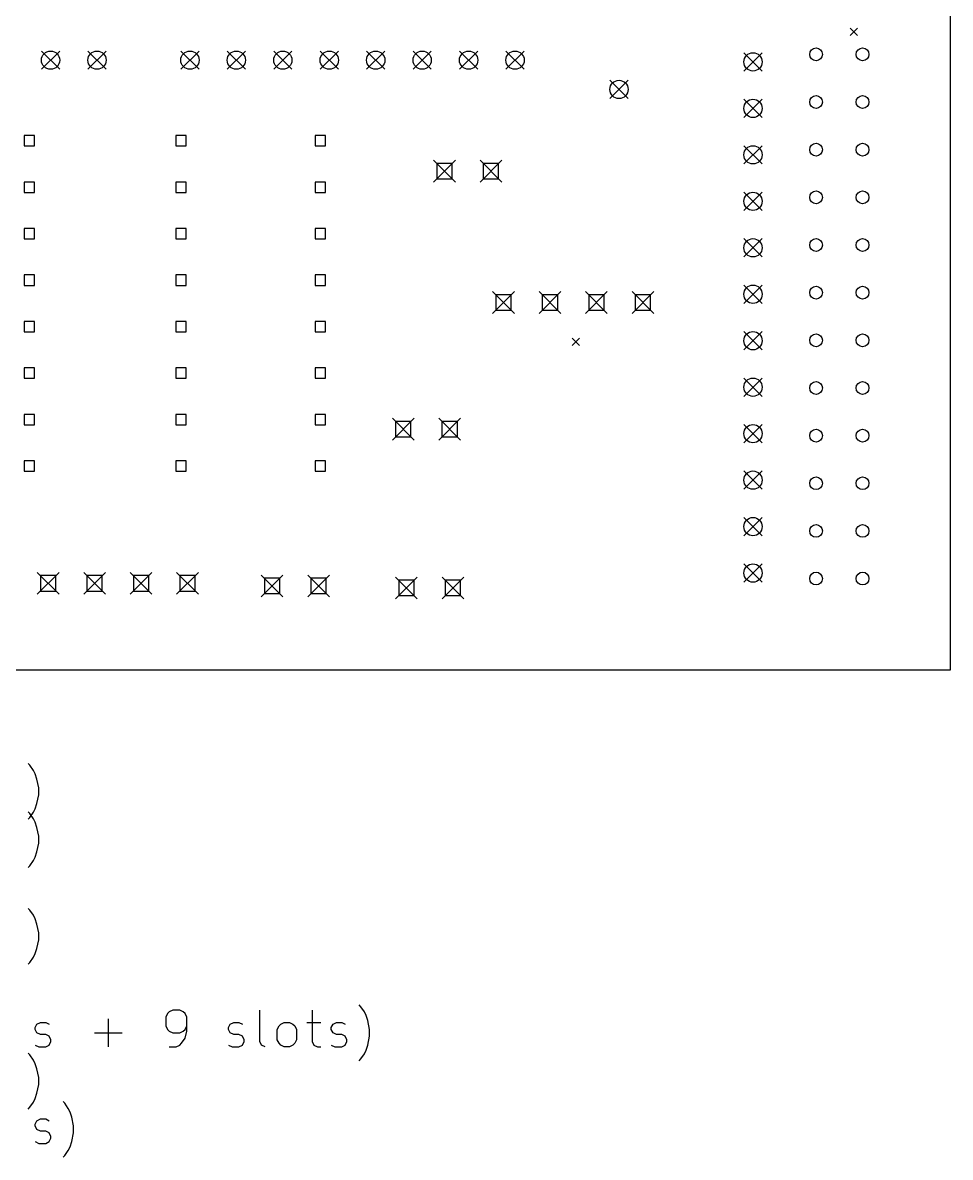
# Model space of a CAD drawing. Extents: x 114 to 215, y -162 to -37.
# Drawn here: x 164.5 to 215.2, y -161.9 to -99.9 of the extents above; entities that cross this region are included whole.
import ezdxf

# ---------------------------------------------------------------- set-up
doc = ezdxf.new("R2010")
doc.units = 0
doc.layers.add('BLACK', color=7, linetype='CONTINUOUS')

msp = doc.modelspace()

# ---------------------------------------------------------------- linework, layer by layer
at = {"layer": 'BLACK', "linetype": 'CONTINUOUS'}
for p, q in [((215.24, -37.1175), (215.24, -135.2425)), ((209.7684, -100.1585), (210.1684, -100.5585)), ((210.1684, -100.1585), (209.7684, -100.5585)), ((165.54, -101.405), (166.54, -102.405)), ((166.54, -101.405), (165.54, -102.405)), ((168.08, -101.405), (169.08, -102.405)), ((169.08, -101.405), (168.08, -102.405)), ((173.16, -101.405), (174.16, -102.405)), ((174.16, -101.405), (173.16, -102.405)), ((175.7, -101.405), (176.7, -102.405)), ((176.7, -101.405), (175.7, -102.405)), ((178.24, -101.405), (179.24, -102.405)), ((179.24, -101.405), (178.24, -102.405)), ((180.78, -101.405), (181.78, -102.405)), ((181.78, -101.405), (180.78, -102.405)), ((183.32, -101.405), (184.32, -102.405)), ((184.32, -101.405), (183.32, -102.405)), ((185.86, -101.405), (186.86, -102.405)), ((186.86, -101.405), (185.86, -102.405)), ((188.4, -101.405), (189.4, -102.405)), ((189.4, -101.405), (188.4, -102.405)), ((190.94, -101.405), (191.94, -102.405)), ((191.94, -101.405), (190.94, -102.405)), ((203.95, -101.5), (204.95, -102.5)), ((204.95, -101.5), (203.95, -102.5)), ((196.625, -103.005), (197.625, -104.005)), ((197.625, -103.005), (196.625, -104.005)), ((203.95, -104.04), (204.95, -105.04)), ((204.95, -104.04), (203.95, -105.04)), ((165.157845, -106.027155), (164.592155, -106.027155)), ((164.592155, -106.027155), (164.592155, -106.592845)), ((165.157845, -106.592845), (165.157845, -106.027155)), ((173.462845, -106.027155), (172.897155, -106.027155)), ((172.897155, -106.027155), (172.897155, -106.592845)), ((173.462845, -106.592845), (173.462845, -106.027155)), ((181.082845, -106.027155), (180.517155, -106.027155)), ((180.517155, -106.027155), (180.517155, -106.592845)), ((181.082845, -106.592845), (181.082845, -106.027155)), ((164.592155, -106.592845), (165.157845, -106.592845)), ((172.897155, -106.592845), (173.462845, -106.592845)), ((180.517155, -106.592845), (181.082845, -106.592845)), ((203.95, -106.58), (204.95, -107.58)), ((204.95, -106.58), (203.95, -107.58)), ((186.985, -107.375), (188.175, -108.565)), ((188.175, -107.375), (186.985, -108.565)), ((188.000733, -107.549267), (187.159267, -107.549267)), ((187.159267, -107.549267), (187.159267, -108.390733)), ((188.000733, -108.390733), (188.000733, -107.549267)), ((189.525, -107.375), (190.715, -108.565)), ((190.715, -107.375), (189.525, -108.565)), ((190.540733, -107.549267), (189.699267, -107.549267)), ((189.699267, -107.549267), (189.699267, -108.390733)), ((190.540733, -108.390733), (190.540733, -107.549267)), ((187.159267, -108.390733), (188.000733, -108.390733)), ((189.699267, -108.390733), (190.540733, -108.390733)), ((165.157845, -108.567155), (164.592155, -108.567155)), ((164.592155, -108.567155), (164.592155, -109.132845)), ((164.592155, -109.132845), (165.157845, -109.132845)), ((165.157845, -109.132845), (165.157845, -108.567155)), ((173.462845, -108.567155), (172.897155, -108.567155)), ((172.897155, -108.567155), (172.897155, -109.132845)), ((172.897155, -109.132845), (173.462845, -109.132845)), ((173.462845, -109.132845), (173.462845, -108.567155)), ((181.082845, -108.567155), (180.517155, -108.567155)), ((180.517155, -108.567155), (180.517155, -109.132845)), ((180.517155, -109.132845), (181.082845, -109.132845)), ((181.082845, -109.132845), (181.082845, -108.567155)), ((203.95, -109.12), (204.95, -110.12)), ((204.95, -109.12), (203.95, -110.12)), ((165.157845, -111.107155), (164.592155, -111.107155)), ((164.592155, -111.107155), (164.592155, -111.672845)), ((165.157845, -111.672845), (165.157845, -111.107155)), ((173.462845, -111.107155), (172.897155, -111.107155)), ((172.897155, -111.107155), (172.897155, -111.672845)), ((173.462845, -111.672845), (173.462845, -111.107155)), ((181.082845, -111.107155), (180.517155, -111.107155)), ((180.517155, -111.107155), (180.517155, -111.672845)), ((181.082845, -111.672845), (181.082845, -111.107155)), ((164.592155, -111.672845), (165.157845, -111.672845)), ((172.897155, -111.672845), (173.462845, -111.672845)), ((180.517155, -111.672845), (181.082845, -111.672845)), ((203.95, -111.66), (204.95, -112.66)), ((204.95, -111.66), (203.95, -112.66)), ((165.157845, -113.647155), (164.592155, -113.647155)), ((164.592155, -113.647155), (164.592155, -114.212845)), ((165.157845, -114.212845), (165.157845, -113.647155)), ((173.462845, -113.647155), (172.897155, -113.647155)), ((172.897155, -113.647155), (172.897155, -114.212845)), ((173.462845, -114.212845), (173.462845, -113.647155)), ((181.082845, -113.647155), (180.517155, -113.647155)), ((180.517155, -113.647155), (180.517155, -114.212845)), ((181.082845, -114.212845), (181.082845, -113.647155)), ((164.592155, -114.212845), (165.157845, -114.212845)), ((172.897155, -114.212845), (173.462845, -114.212845)), ((180.517155, -114.212845), (181.082845, -114.212845)), ((190.215, -114.555), (191.405, -115.745)), ((191.405, -114.555), (190.215, -115.745)), ((191.230733, -114.729267), (190.389267, -114.729267)), ((190.389267, -114.729267), (190.389267, -115.570733)), ((191.230733, -115.570733), (191.230733, -114.729267)), ((192.755, -114.555), (193.945, -115.745)), ((193.945, -114.555), (192.755, -115.745)), ((193.770733, -114.729267), (192.929267, -114.729267)), ((192.929267, -114.729267), (192.929267, -115.570733)), ((193.770733, -115.570733), (193.770733, -114.729267)), ((195.295, -114.555), (196.485, -115.745)), ((196.485, -114.555), (195.295, -115.745)), ((196.310733, -114.729267), (195.469267, -114.729267)), ((195.469267, -114.729267), (195.469267, -115.570733)), ((196.310733, -115.570733), (196.310733, -114.729267)), ((197.835, -114.555), (199.025, -115.745)), ((199.025, -114.555), (197.835, -115.745)), ((198.850733, -114.729267), (198.009267, -114.729267)), ((198.009267, -114.729267), (198.009267, -115.570733)), ((198.850733, -115.570733), (198.850733, -114.729267)), ((203.95, -114.2), (204.95, -115.2)), ((204.95, -114.2), (203.95, -115.2)), ((190.389267, -115.570733), (191.230733, -115.570733)), ((192.929267, -115.570733), (193.770733, -115.570733)), ((195.469267, -115.570733), (196.310733, -115.570733)), ((198.009267, -115.570733), (198.850733, -115.570733)), ((165.157845, -116.187155), (164.592155, -116.187155)), ((164.592155, -116.187155), (164.592155, -116.752845)), ((165.157845, -116.752845), (165.157845, -116.187155)), ((173.462845, -116.187155), (172.897155, -116.187155)), ((172.897155, -116.187155), (172.897155, -116.752845)), ((173.462845, -116.752845), (173.462845, -116.187155)), ((181.082845, -116.187155), (180.517155, -116.187155)), ((180.517155, -116.187155), (180.517155, -116.752845)), ((181.082845, -116.752845), (181.082845, -116.187155)), ((164.592155, -116.752845), (165.157845, -116.752845)), ((172.897155, -116.752845), (173.462845, -116.752845)), ((180.517155, -116.752845), (181.082845, -116.752845)), ((194.5641, -117.0998), (194.9641, -117.4998)), ((194.9641, -117.0998), (194.5641, -117.4998)), ((203.95, -116.74), (204.95, -117.74)), ((204.95, -116.74), (203.95, -117.74)), ((165.157845, -118.727155), (164.592155, -118.727155)), ((164.592155, -118.727155), (164.592155, -119.292845)), ((165.157845, -119.292845), (165.157845, -118.727155)), ((173.462845, -118.727155), (172.897155, -118.727155)), ((172.897155, -118.727155), (172.897155, -119.292845)), ((173.462845, -119.292845), (173.462845, -118.727155)), ((181.082845, -118.727155), (180.517155, -118.727155)), ((180.517155, -118.727155), (180.517155, -119.292845)), ((181.082845, -119.292845), (181.082845, -118.727155)), ((164.592155, -119.292845), (165.157845, -119.292845)), ((172.897155, -119.292845), (173.462845, -119.292845)), ((180.517155, -119.292845), (181.082845, -119.292845)), ((203.95, -119.28), (204.95, -120.28)), ((204.95, -119.28), (203.95, -120.28)), ((165.157845, -121.267155), (164.592155, -121.267155)), ((164.592155, -121.267155), (164.592155, -121.832845)), ((165.157845, -121.832845), (165.157845, -121.267155)), ((173.462845, -121.267155), (172.897155, -121.267155)), ((172.897155, -121.267155), (172.897155, -121.832845)), ((173.462845, -121.832845), (173.462845, -121.267155)), ((181.082845, -121.267155), (180.517155, -121.267155)), ((180.517155, -121.267155), (180.517155, -121.832845)), ((181.082845, -121.832845), (181.082845, -121.267155)), ((184.73, -121.48), (185.92, -122.67)), ((185.92, -121.48), (184.73, -122.67)), ((187.27, -121.48), (188.46, -122.67)), ((188.46, -121.48), (187.27, -122.67)), ((164.592155, -121.832845), (165.157845, -121.832845)), ((172.897155, -121.832845), (173.462845, -121.832845)), ((180.517155, -121.832845), (181.082845, -121.832845)), ((185.745733, -121.654267), (184.904267, -121.654267)), ((184.904267, -121.654267), (184.904267, -122.495733)), ((185.745733, -122.495733), (185.745733, -121.654267)), ((188.285733, -121.654267), (187.444267, -121.654267)), ((187.444267, -121.654267), (187.444267, -122.495733)), ((188.285733, -122.495733), (188.285733, -121.654267)), ((203.95, -121.82), (204.95, -122.82)), ((204.95, -121.82), (203.95, -122.82)), ((184.904267, -122.495733), (185.745733, -122.495733)), ((187.444267, -122.495733), (188.285733, -122.495733)), ((165.157845, -123.807155), (164.592155, -123.807155)), ((164.592155, -123.807155), (164.592155, -124.372845)), ((165.157845, -124.372845), (165.157845, -123.807155)), ((173.462845, -123.807155), (172.897155, -123.807155)), ((172.897155, -123.807155), (172.897155, -124.372845)), ((173.462845, -124.372845), (173.462845, -123.807155)), ((181.082845, -123.807155), (180.517155, -123.807155)), ((180.517155, -123.807155), (180.517155, -124.372845)), ((181.082845, -124.372845), (181.082845, -123.807155)), ((164.592155, -124.372845), (165.157845, -124.372845)), ((172.897155, -124.372845), (173.462845, -124.372845)), ((180.517155, -124.372845), (181.082845, -124.372845)), ((203.95, -124.36), (204.95, -125.36)), ((204.95, -124.36), (203.95, -125.36)), ((203.95, -126.9), (204.95, -127.9)), ((204.95, -126.9), (203.95, -127.9)), ((203.95, -129.44), (204.95, -130.44)), ((204.95, -129.44), (203.95, -130.44)), ((165.315, -129.905), (166.505, -131.095)), ((166.505, -129.905), (165.315, -131.095)), ((166.330733, -130.079267), (165.489267, -130.079267)), ((165.489267, -130.079267), (165.489267, -130.920733)), ((166.330733, -130.920733), (166.330733, -130.079267)), ((167.855, -129.905), (169.045, -131.095)), ((169.045, -129.905), (167.855, -131.095)), ((168.870733, -130.079267), (168.029267, -130.079267)), ((168.029267, -130.079267), (168.029267, -130.920733)), ((168.870733, -130.920733), (168.870733, -130.079267)), ((170.395, -129.905), (171.585, -131.095)), ((171.585, -129.905), (170.395, -131.095)), ((171.410733, -130.079267), (170.569267, -130.079267)), ((170.569267, -130.079267), (170.569267, -130.920733)), ((171.410733, -130.920733), (171.410733, -130.079267)), ((172.935, -129.905), (174.125, -131.095)), ((174.125, -129.905), (172.935, -131.095)), ((173.950733, -130.079267), (173.109267, -130.079267)), ((173.109267, -130.079267), (173.109267, -130.920733)), ((173.950733, -130.920733), (173.950733, -130.079267)), ((177.56, -130.05), (178.75, -131.24)), ((178.75, -130.05), (177.56, -131.24)), ((178.575733, -130.224267), (177.734267, -130.224267)), ((177.734267, -130.224267), (177.734267, -131.065733)), ((178.575733, -131.065733), (178.575733, -130.224267)), ((180.1, -130.05), (181.29, -131.24)), ((181.29, -130.05), (180.1, -131.24)), ((181.115733, -130.224267), (180.274267, -130.224267)), ((180.274267, -130.224267), (180.274267, -131.065733)), ((181.115733, -131.065733), (181.115733, -130.224267)), ((184.905, -130.155), (186.095, -131.345)), ((186.095, -130.155), (184.905, -131.345)), ((187.445, -130.155), (188.635, -131.345)), ((188.635, -130.155), (187.445, -131.345)), ((185.920733, -130.329267), (185.079267, -130.329267)), ((185.079267, -130.329267), (185.079267, -131.170733)), ((185.920733, -131.170733), (185.920733, -130.329267)), ((188.460733, -130.329267), (187.619267, -130.329267)), ((187.619267, -130.329267), (187.619267, -131.170733)), ((188.460733, -131.170733), (188.460733, -130.329267)), ((165.489267, -130.920733), (166.330733, -130.920733)), ((168.029267, -130.920733), (168.870733, -130.920733)), ((170.569267, -130.920733), (171.410733, -130.920733)), ((173.109267, -130.920733), (173.950733, -130.920733)), ((177.734267, -131.065733), (178.575733, -131.065733)), ((180.274267, -131.065733), (181.115733, -131.065733)), ((185.079267, -131.170733), (185.920733, -131.170733)), ((187.619267, -131.170733), (188.460733, -131.170733)), ((215.24, -135.2425), (115.24, -135.2425)), ((164.91563, -140.441861), (164.820392, -140.346623)), ((165.106106, -140.727576), (164.91563, -140.441861)), ((165.201344, -140.918052), (165.106106, -140.727576)), ((165.296582, -141.203766), (165.201344, -140.918052)), ((165.39182, -141.679957), (165.296582, -141.203766)), ((165.39182, -142.060909), (165.39182, -141.679957)), ((165.201344, -142.822814), (165.296582, -142.5371)), ((165.296582, -142.5371), (165.39182, -142.060909)), ((164.91563, -143.081861), (164.820392, -142.986623)), ((164.91563, -143.299004), (165.106106, -143.01329)), ((165.106106, -143.367576), (164.91563, -143.081861)), ((165.106106, -143.01329), (165.201344, -142.822814)), ((164.820392, -143.394242), (164.91563, -143.299004)), ((165.201344, -143.558052), (165.106106, -143.367576)), ((165.296582, -143.843766), (165.201344, -143.558052)), ((165.39182, -144.319957), (165.296582, -143.843766)), ((165.39182, -144.700909), (165.39182, -144.319957)), ((165.296582, -145.1771), (165.39182, -144.700909)), ((164.91563, -145.939004), (165.106106, -145.65329)), ((165.106106, -145.65329), (165.201344, -145.462814)), ((165.201344, -145.462814), (165.296582, -145.1771)), ((164.820392, -146.034242), (164.91563, -145.939004)), ((164.91563, -148.361861), (164.820392, -148.266623)), ((165.106106, -148.647576), (164.91563, -148.361861)), ((165.201344, -148.838052), (165.106106, -148.647576)), ((165.296582, -149.123766), (165.201344, -148.838052)), ((165.39182, -149.599957), (165.296582, -149.123766)), ((165.296582, -150.4571), (165.39182, -149.980909)), ((165.39182, -149.980909), (165.39182, -149.599957)), ((165.201344, -150.742814), (165.296582, -150.4571)), ((164.820392, -151.314242), (164.91563, -151.219004)), ((164.91563, -151.219004), (165.106106, -150.93329)), ((165.106106, -150.93329), (165.201344, -150.742814)), ((183.01087, -153.641861), (182.915632, -153.546623)), ((183.201346, -153.927576), (183.01087, -153.641861)), ((169.201345, -155.832338), (169.201345, -154.308528)), ((172.43944, -154.022814), (172.344202, -154.21329)), ((172.344202, -154.21329), (172.344202, -154.68948)), ((172.534678, -153.927576), (172.43944, -154.022814)), ((172.725154, -153.832338), (172.534678, -153.927576)), ((173.106107, -153.832338), (172.725154, -153.832338)), ((173.296583, -153.927576), (173.106107, -153.832338)), ((173.391821, -154.022814), (173.296583, -153.927576)), ((173.487059, -154.21329), (173.391821, -154.022814)), ((173.487059, -154.975195), (173.487059, -154.21329)), ((177.48706, -155.546623), (177.48706, -153.832338)), ((180.344203, -153.832338), (180.344203, -155.546623)), ((183.296584, -154.118052), (183.201346, -153.927576)), ((183.391822, -154.403766), (183.296584, -154.118052)), ((183.48706, -154.879957), (183.391822, -154.403766)), ((165.201344, -154.784719), (165.296582, -154.594242)), ((165.201344, -154.879957), (165.201344, -154.784719)), ((165.296582, -155.070433), (165.201344, -154.879957)), ((165.296582, -154.594242), (165.487058, -154.499004)), ((165.487058, -154.499004), (165.772772, -154.499004)), ((165.772772, -154.499004), (165.963249, -154.594242)), ((172.344202, -154.68948), (172.43944, -154.879957)), ((172.43944, -154.879957), (172.534678, -154.975195)), ((172.534678, -154.975195), (172.725154, -155.070433)), ((173.106107, -155.070433), (173.296583, -154.975195)), ((173.296583, -154.975195), (173.391821, -154.879957)), ((173.391821, -154.879957), (173.487059, -154.68948)), ((173.391821, -155.356147), (173.487059, -154.975195)), ((175.772774, -154.784719), (175.868012, -154.594242)), ((175.772774, -154.879957), (175.772774, -154.784719)), ((175.868012, -155.070433), (175.772774, -154.879957)), ((175.868012, -154.594242), (176.058488, -154.499004)), ((176.058488, -154.499004), (176.344202, -154.499004)), ((176.344202, -154.499004), (176.534679, -154.594242)), ((178.439441, -154.879957), (178.534679, -154.68948)), ((178.439441, -155.451385), (178.439441, -154.879957)), ((178.534679, -154.68948), (178.629917, -154.594242)), ((178.629917, -154.594242), (178.820393, -154.499004)), ((178.820393, -154.499004), (179.106108, -154.499004)), ((179.106108, -154.499004), (179.296584, -154.594242)), ((179.296584, -154.594242), (179.391822, -154.68948)), ((179.391822, -154.68948), (179.48706, -154.879957)), ((179.48706, -154.879957), (179.48706, -155.451385)), ((180.058489, -154.499004), (180.820393, -154.499004)), ((181.391822, -154.784719), (181.48706, -154.594242)), ((181.391822, -154.879957), (181.391822, -154.784719)), ((181.48706, -155.070433), (181.391822, -154.879957)), ((181.48706, -154.594242), (181.677536, -154.499004)), ((181.677536, -154.499004), (181.96325, -154.499004)), ((181.96325, -154.499004), (182.153727, -154.594242)), ((183.48706, -155.260909), (183.48706, -154.879957)), ((165.487058, -155.165671), (165.296582, -155.070433)), ((165.772772, -155.165671), (165.487058, -155.165671)), ((165.963249, -155.260909), (165.772772, -155.165671)), ((166.058487, -155.451385), (165.963249, -155.260909)), ((165.963249, -155.7371), (166.058487, -155.546623)), ((166.058487, -155.546623), (166.058487, -155.451385)), ((168.43944, -155.070433), (169.96325, -155.070433)), ((172.725154, -155.070433), (173.106107, -155.070433)), ((173.106107, -155.7371), (173.201345, -155.641861)), ((173.201345, -155.641861), (173.391821, -155.356147)), ((176.058488, -155.165671), (175.868012, -155.070433)), ((176.344202, -155.165671), (176.058488, -155.165671)), ((176.534679, -155.260909), (176.344202, -155.165671)), ((176.629917, -155.451385), (176.534679, -155.260909)), ((176.534679, -155.7371), (176.629917, -155.546623)), ((176.629917, -155.546623), (176.629917, -155.451385)), ((177.582298, -155.7371), (177.48706, -155.546623)), ((178.534679, -155.641861), (178.439441, -155.451385)), ((178.629917, -155.7371), (178.534679, -155.641861)), ((179.391822, -155.641861), (179.296584, -155.7371)), ((179.48706, -155.451385), (179.391822, -155.641861)), ((180.344203, -155.546623), (180.439441, -155.7371)), ((181.677536, -155.165671), (181.48706, -155.070433)), ((181.96325, -155.165671), (181.677536, -155.165671)), ((182.153727, -155.260909), (181.96325, -155.165671)), ((182.248965, -155.451385), (182.153727, -155.260909)), ((182.153727, -155.7371), (182.248965, -155.546623)), ((182.248965, -155.546623), (182.248965, -155.451385)), ((183.391822, -155.7371), (183.48706, -155.260909)), ((164.91563, -156.281861), (164.820392, -156.186623)), ((165.106106, -156.567576), (164.91563, -156.281861)), ((165.201344, -155.7371), (165.39182, -155.832338)), ((165.39182, -155.832338), (165.772772, -155.832338)), ((165.772772, -155.832338), (165.963249, -155.7371)), ((172.534678, -155.832338), (172.91563, -155.832338)), ((172.91563, -155.832338), (173.106107, -155.7371)), ((175.772774, -155.7371), (175.96325, -155.832338)), ((175.96325, -155.832338), (176.344202, -155.832338)), ((176.344202, -155.832338), (176.534679, -155.7371)), ((177.772774, -155.832338), (177.582298, -155.7371)), ((178.820393, -155.832338), (178.629917, -155.7371)), ((179.106108, -155.832338), (178.820393, -155.832338)), ((179.296584, -155.7371), (179.106108, -155.832338)), ((180.439441, -155.7371), (180.629917, -155.832338)), ((180.629917, -155.832338), (180.820393, -155.832338)), ((181.391822, -155.7371), (181.582298, -155.832338)), ((181.582298, -155.832338), (181.96325, -155.832338)), ((181.96325, -155.832338), (182.153727, -155.7371)), ((183.01087, -156.499004), (183.201346, -156.21329)), ((183.201346, -156.21329), (183.296584, -156.022814)), ((183.296584, -156.022814), (183.391822, -155.7371)), ((165.201344, -156.758052), (165.106106, -156.567576)), ((165.296582, -157.043766), (165.201344, -156.758052)), ((182.915632, -156.594242), (183.01087, -156.499004)), ((165.39182, -157.519957), (165.296582, -157.043766)), ((165.39182, -157.900909), (165.39182, -157.519957)), ((165.296582, -158.3771), (165.39182, -157.900909)), ((165.106106, -158.85329), (165.201344, -158.662814)), ((165.201344, -158.662814), (165.296582, -158.3771)), ((164.820392, -159.234242), (164.91563, -159.139004)), ((164.91563, -159.139004), (165.106106, -158.85329)), ((166.820392, -158.921861), (166.725154, -158.826623)), ((167.010868, -159.207576), (166.820392, -158.921861)), ((167.106106, -159.398052), (167.010868, -159.207576)), ((165.201344, -160.064719), (165.296582, -159.874242)), ((165.296582, -159.874242), (165.487058, -159.779004)), ((165.487058, -159.779004), (165.772772, -159.779004)), ((165.772772, -159.779004), (165.963249, -159.874242)), ((167.201344, -159.683766), (167.106106, -159.398052)), ((167.296582, -160.159957), (167.201344, -159.683766)), ((165.201344, -160.159957), (165.201344, -160.064719)), ((165.296582, -160.350433), (165.201344, -160.159957)), ((165.487058, -160.445671), (165.296582, -160.350433)), ((165.772772, -160.445671), (165.487058, -160.445671)), ((165.963249, -160.540909), (165.772772, -160.445671)), ((166.058487, -160.731385), (165.963249, -160.540909)), ((167.201344, -161.0171), (167.296582, -160.540909)), ((167.296582, -160.540909), (167.296582, -160.159957)), ((165.201344, -161.0171), (165.39182, -161.112338)), ((165.39182, -161.112338), (165.772772, -161.112338)), ((165.772772, -161.112338), (165.963249, -161.0171)), ((165.963249, -161.0171), (166.058487, -160.826623)), ((166.058487, -160.826623), (166.058487, -160.731385)), ((167.106106, -161.302814), (167.201344, -161.0171)), ((166.725154, -161.874242), (166.820392, -161.779004)), ((166.820392, -161.779004), (167.010868, -161.49329)), ((167.010868, -161.49329), (167.106106, -161.302814))]:
    msp.add_line(p, q, dxfattribs=at)
at = {"layer": 'BLACK'}
for centre, radius in [((166.04, -101.905), 0.5), ((168.58, -101.905), 0.5), ((173.66, -101.905), 0.5), ((176.2, -101.905), 0.5), ((178.74, -101.905), 0.5), ((181.28, -101.905), 0.5), ((183.82, -101.905), 0.5), ((186.36, -101.905), 0.5), ((188.9, -101.905), 0.5), ((191.44, -101.905), 0.5), ((204.45, -102), 0.5), ((207.9, -101.59), 0.35), ((210.44, -101.59), 0.35), ((197.125, -103.505), 0.5), ((204.45, -104.54), 0.5), ((207.9, -104.1945), 0.35), ((210.44, -104.1945), 0.35), ((204.45, -107.08), 0.5), ((207.9, -106.7991), 0.35), ((210.44, -106.7991), 0.35), ((204.45, -109.62), 0.5), ((207.9, -109.4036), 0.35), ((210.44, -109.4036), 0.35), ((204.45, -112.16), 0.5), ((207.9, -112.0082), 0.35), ((210.44, -112.0082), 0.35), ((204.45, -114.7), 0.5), ((207.9, -114.6127), 0.35), ((210.44, -114.6127), 0.35), ((204.45, -117.24), 0.5), ((207.9, -117.2173), 0.35), ((210.44, -117.2173), 0.35), ((204.45, -119.78), 0.5), ((207.9, -119.8218), 0.35), ((210.44, -119.8218), 0.35), ((204.45, -122.32), 0.5), ((207.9, -122.4264), 0.35), ((210.44, -122.4264), 0.35), ((204.45, -124.86), 0.5), ((207.9, -125.0309), 0.35), ((210.44, -125.0309), 0.35), ((204.45, -127.4), 0.5), ((207.9, -127.6354), 0.35), ((210.44, -127.6354), 0.35), ((204.45, -129.94), 0.5), ((207.9, -130.24), 0.35), ((210.44, -130.24), 0.35)]:
    msp.add_circle(centre, radius, dxfattribs=at)

doc.saveas('drawing.dxf')
